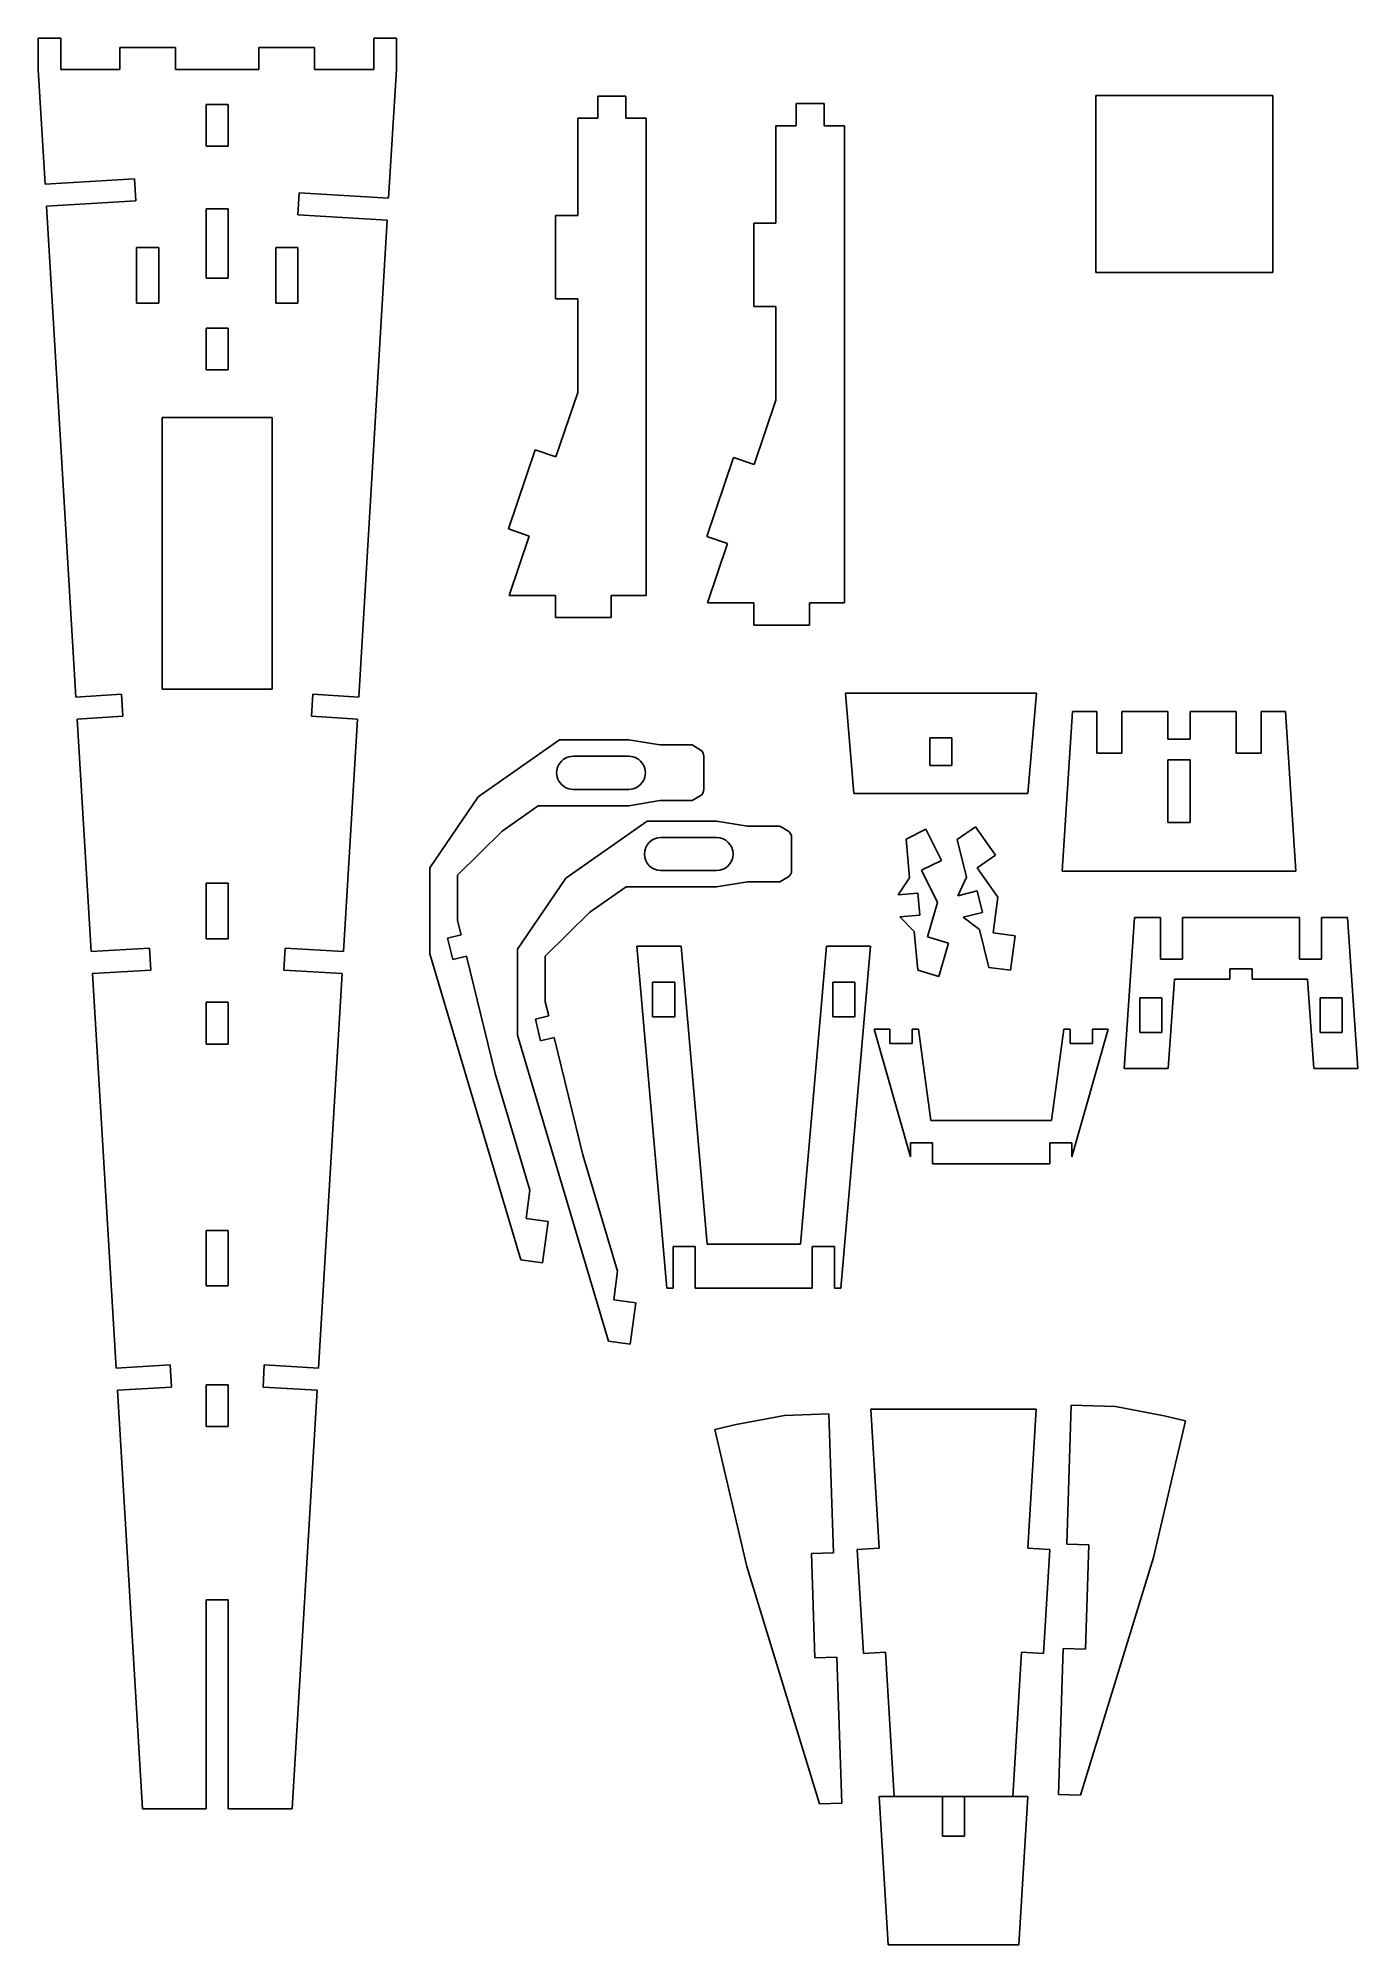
# Model space of a CAD drawing. Extents: x 16 to 205, y 19 to 293.
import ezdxf

# ---------------------------------------------------------------- set-up
doc = ezdxf.new("R2010")
doc.units = 0
doc.layers.get('0').update_dxf_attribs({"linetype": 'CONTINUOUS'})
doc.layers.add('02___PRT_ALL_AXES', color=7, linetype='CONTINUOUS')
doc.layers.add('3_ALL_SYMBOLS', color=7, linetype='CONTINUOUS')

msp = doc.modelspace()

# ---------------------------------------------------------------- linework, layer by layer
at = {"color": 7}
for points in [[(15.70104, 292.806973), (15.70104, 288.281972)], [(18.944517, 292.806973), (15.70104, 292.806973)], [(18.944517, 288.281972), (18.944517, 292.806973)], [(27.444517, 288.281972), (27.444517, 291.456972)], [(27.444517, 291.456972), (35.444517, 291.456972)], [(35.444517, 288.281972), (35.444517, 291.456972)], [(47.444516, 288.281972), (47.444516, 291.456972)], [(47.444516, 291.456972), (55.444517, 291.456972)], [(55.444517, 288.281972), (55.444517, 291.456972)], [(63.944517, 292.806973), (63.944517, 288.281972)], [(67.187995, 292.806973), (63.944517, 292.806973)], [(66.079649, 269.809574), (67.187995, 288.281972), (67.187995, 292.806973)], [(15.70104, 288.281972), (16.689829, 271.80215)], [(27.444517, 288.281972), (18.944517, 288.281972)], [(47.444516, 288.281972), (35.444517, 288.281972)], [(63.944517, 288.281972), (55.444517, 288.281972)], [(39.857017, 277.281972), (39.857017, 283.281973)], [(39.857017, 283.281973), (43.032017, 283.281973)], [(43.032017, 277.281972), (43.032017, 283.281973)], [(96.158914, 284.483773), (96.158914, 281.308773)], [(100.158914, 284.483773), (96.158914, 284.483773)], [(100.158914, 281.308773), (100.158914, 284.483773)], [(124.664538, 283.391389), (124.664538, 280.216389)], [(128.664538, 283.391389), (124.664538, 283.391389)], [(128.664538, 280.216389), (128.664538, 283.391389)], [(93.246414, 267.308773), (93.246414, 281.308773)], [(93.246414, 281.308773), (96.158914, 281.308773)], [(100.158914, 281.308773), (103.071414, 281.308773)], [(103.071414, 281.308773), (103.071414, 212.700272)], [(121.752038, 266.21639), (121.752038, 280.216389)], [(121.752038, 280.216389), (124.664538, 280.216389)], [(128.664538, 280.216389), (131.577038, 280.216389)], [(131.577038, 280.216389), (131.577038, 211.607888)], [(39.857017, 277.281972), (43.032017, 277.281972)], [(29.573169, 272.57515), (16.689829, 271.80215)], [(29.573169, 272.57515), (29.763328, 269.40585)], [(16.879987, 268.63285), (29.763328, 269.40585)], [(16.879987, 268.63285), (21.112674, 198.088064)], [(53.011217, 267.41297), (53.201372, 270.582271)], [(66.079649, 269.809574), (53.201372, 270.582271)], [(39.857017, 258.281972), (39.857017, 268.281974)], [(39.857017, 268.281974), (43.032017, 268.281974)], [(43.032017, 258.281972), (43.032017, 268.281974)], [(53.011217, 267.41297), (65.889491, 266.640273)], [(61.776359, 198.088061), (65.889491, 266.640273)], [(90.071414, 267.308773), (90.071414, 255.308772)], [(93.246414, 267.308773), (90.071414, 267.308773)], [(118.577038, 266.21639), (118.577038, 254.216388)], [(121.752038, 266.21639), (118.577038, 266.21639)], [(29.857017, 262.723955), (29.857017, 254.723954)], [(33.032017, 262.723955), (29.857017, 262.723955)], [(33.032017, 254.723954), (33.032017, 262.723955)], [(49.857017, 262.723955), (49.857017, 254.723954)], [(53.032017, 262.723955), (49.857017, 262.723955)], [(53.032017, 254.723954), (53.032017, 262.723955)], [(39.857017, 258.281972), (43.032017, 258.281972)], [(90.071414, 255.308772), (93.246414, 255.308772)], [(93.246414, 241.860474), (93.246414, 255.308772)], [(29.857017, 254.723954), (33.032017, 254.723954)], [(49.857017, 254.723954), (53.032017, 254.723954)], [(118.577038, 254.216388), (121.752038, 254.216388)], [(121.752038, 240.76809), (121.752038, 254.216388)], [(39.857017, 245.103077), (39.857017, 251.103079)], [(39.857017, 251.103079), (43.032017, 251.103079)], [(43.032017, 245.103077), (43.032017, 251.103079)], [(39.857017, 245.103077), (43.032017, 245.103077)], [(90.126597, 232.601025), (93.246414, 241.860474)], [(118.632221, 231.508641), (121.752038, 240.76809)], [(33.544518, 238.281972), (33.544518, 199.201312)], [(49.344518, 238.281972), (33.544518, 238.281972)], [(49.344518, 199.201312), (49.344518, 238.281972)], [(87.117792, 233.614793), (83.286236, 222.242933)], [(90.126597, 232.601025), (87.117792, 233.614793)], [(115.623416, 232.522406), (111.79186, 221.15055)], [(118.632221, 231.508641), (115.623416, 232.522406)], [(83.286236, 222.242933), (86.295041, 221.229166)], [(83.42137, 212.700272), (86.295041, 221.229166)], [(111.79186, 221.15055), (114.800662, 220.136782)], [(111.926997, 211.607888), (114.800662, 220.136782)], [(90.061415, 212.700272), (83.42137, 212.700272)], [(90.061415, 212.700272), (90.061415, 209.525272)], [(103.071414, 212.700272), (98.071415, 212.700272)], [(98.071415, 209.525272), (98.071415, 212.700272)], [(118.567039, 211.607888), (111.926997, 211.607888)], [(118.567039, 211.607888), (118.567039, 208.432888)], [(131.577038, 211.607888), (126.577039, 211.607888)], [(126.577039, 208.432888), (126.577039, 211.607888)], [(90.061415, 209.525272), (98.071415, 209.525272)], [(118.567039, 208.432888), (126.577039, 208.432888)], [(27.690929, 198.48276), (21.112674, 198.088064)], [(27.881087, 195.313458), (27.690929, 198.48276)], [(33.544518, 199.201312), (49.344518, 199.201312)], [(55.198083, 198.482757), (55.007925, 195.313458)], [(61.776359, 198.088061), (55.198083, 198.482757)], [(131.718558, 198.663416), (132.948305, 184.242865)], [(131.718558, 198.663416), (159.178004, 198.663416)], [(157.948257, 184.242865), (159.178004, 198.663416)], [(21.302832, 194.918765), (27.881087, 195.313458)], [(21.302832, 194.918765), (23.308502, 161.490942)], [(55.007925, 195.313458), (61.5862, 194.918762)], [(59.58052, 161.490733), (61.5862, 194.918762)], [(162.877206, 173.078168), (164.382162, 196.031144)], [(164.382162, 196.031144), (167.876914, 196.031144)], [(167.876914, 196.031144), (167.876914, 190.031144)], [(178.089413, 196.031144), (171.476916, 196.031144)], [(171.476916, 196.031144), (171.476916, 190.031144)], [(178.089413, 192.031143), (178.089413, 196.031144)], [(187.876914, 196.031144), (181.264413, 196.031144)], [(181.264413, 192.031143), (181.264413, 196.031144)], [(187.876914, 196.031144), (187.876914, 190.031144)], [(191.476915, 196.031144), (194.971667, 196.031144)], [(191.476915, 196.031144), (191.476915, 190.031144)], [(194.971667, 196.031144), (196.47662, 173.078168)], [(78.946194, 183.732777), (90.649755, 191.927697)], [(90.649755, 191.927697), (100.606406, 191.927697)], [(100.606406, 191.927697), (105.038669, 191.193886)], [(143.860782, 188.242866), (143.860782, 192.242866)], [(143.860782, 192.242866), (147.035782, 192.242866)], [(147.035782, 188.242866), (147.035782, 192.242866)], [(178.089413, 192.031143), (181.264413, 192.031143)], [(100.606406, 189.573888), (92.606405, 189.573888)], [(105.038669, 191.193886), (109.68867, 191.193886)], [(110.846393, 190.512875), (109.68867, 191.193886)], [(111.388669, 189.564747), (111.388669, 184.823027)], [(167.876914, 190.031144), (171.476916, 190.031144)], [(187.876914, 190.031144), (191.476915, 190.031144)], [(143.860782, 188.242866), (147.035782, 188.242866)], [(178.089413, 189.054655), (181.264413, 189.054655)], [(178.089413, 180.054656), (178.089413, 189.054655)], [(181.264413, 180.054656), (181.264413, 189.054655)], [(71.988223, 173.528948), (78.946194, 183.732777)], [(92.606405, 184.813885), (100.606406, 184.813885)], [(109.68867, 183.193888), (110.846393, 183.874898)], [(132.948305, 184.242865), (157.948257, 184.242865)], [(87.58927, 182.460076), (82.387654, 178.817865)], [(100.606406, 182.460076), (87.58927, 182.460076)], [(105.038669, 183.193888), (100.606406, 182.460076)], [(109.68867, 183.193888), (105.038669, 183.193888)], [(82.387654, 178.817865), (75.988223, 172.500891)], [(91.552666, 172.054616), (103.256224, 180.249536)], [(103.256224, 180.249536), (113.212874, 180.249536)], [(113.212874, 180.249536), (117.64514, 179.515725)], [(117.64514, 179.515725), (122.295138, 179.515725)], [(123.452862, 178.834711), (122.295138, 179.515725)], [(140.460648, 177.674369), (143.308928, 179.077197)], [(143.308928, 179.077197), (145.518104, 174.591715)], [(147.809543, 177.622355), (150.41035, 179.443462)], [(150.41035, 179.443462), (153.278233, 175.347701)], [(178.089413, 180.054656), (181.264413, 180.054656)], [(113.212874, 177.895724), (105.212876, 177.895724)], [(123.99514, 177.886583), (123.99514, 173.144866)], [(140.951354, 172.086194), (140.460648, 177.674369)], [(149.147383, 172.174543), (147.809543, 177.622355)], [(71.988223, 161.178584), (71.988223, 173.528948)], [(105.212876, 173.135725), (113.212874, 173.135725)], [(145.518104, 174.591715), (142.669824, 173.188887)], [(142.669824, 173.188887), (144.949695, 168.559872)], [(153.278233, 175.347701), (150.677426, 173.526594)], [(150.677426, 173.526594), (153.637079, 169.299771)], [(196.47662, 173.078168), (162.877206, 173.078168)], [(39.857017, 171.314045), (43.032017, 171.314045)], [(39.857017, 163.314047), (39.857017, 171.314045)], [(43.032017, 163.314047), (43.032017, 171.314045)], [(75.988223, 172.500891), (75.988223, 165.970879)], [(84.594694, 161.850787), (91.552666, 172.054616)], [(100.195738, 170.781912), (94.994123, 167.139702)], [(117.64514, 171.515724), (113.212874, 170.781912), (100.195738, 170.781912)], [(122.295138, 171.515724), (117.64514, 171.515724)], [(122.295138, 171.515724), (123.452862, 172.196737)], [(139.287448, 169.656269), (140.951354, 172.086194)], [(147.873833, 169.519134), (149.147383, 172.174543)], [(147.873833, 169.519134), (150.661105, 170.203616)], [(150.661105, 170.203616), (151.418304, 167.120229)], [(139.287448, 169.656269), (142.146531, 169.907331)], [(142.146531, 169.907331), (142.424266, 166.7445)], [(144.949695, 168.559872), (143.511456, 163.604363)], [(153.637079, 169.299771), (152.972016, 164.182809)], [(75.988223, 165.970879), (76.493695, 163.912558)], [(94.994123, 167.139702), (88.594695, 160.82273)], [(139.565182, 166.493441), (142.424266, 166.7445)], [(141.627109, 164.390685), (139.565182, 166.493441)], [(148.631032, 166.435749), (151.418304, 167.120229)], [(150.989733, 164.672326), (148.631032, 166.435749)], [(152.327573, 159.224514), (150.989733, 164.672326)], [(173.287013, 166.409469), (171.78206, 144.688165)], [(176.994267, 166.409469), (173.287013, 166.409469)], [(176.994267, 160.409469), (176.994267, 166.409469)], [(196.994266, 166.409469), (180.169267, 166.409469)], [(180.169267, 160.409469), (180.169267, 166.409469)], [(196.994266, 160.409469), (196.994266, 166.409469)], [(203.876521, 166.409469), (200.169266, 166.409469)], [(200.169266, 160.409469), (200.169266, 166.409469)], [(205.381473, 144.688165), (203.876521, 166.409469)], [(31.684036, 161.993473), (23.308502, 161.490942)], [(31.684036, 161.993473), (31.874192, 158.824174)], [(39.857017, 163.314047), (43.032017, 163.314047)], [(51.014805, 158.823965), (51.204963, 161.993267)], [(59.58052, 161.490733), (51.204963, 161.993267)], [(76.493695, 163.912558), (74.557563, 163.437096)], [(74.557563, 163.437096), (75.314762, 160.353711)], [(97.666663, 105.483606), (84.594694, 149.500421), (84.594694, 161.850787)], [(106.056551, 113.087585), (101.75682, 162.276463)], [(101.75682, 162.276463), (108.10682, 162.276463)], [(108.10682, 162.276463), (111.85148, 119.437585)], [(125.26157, 119.437585), (129.006233, 162.276463)], [(129.006233, 162.276463), (135.356233, 162.276463)], [(135.356233, 162.276463), (131.056501, 113.087585)], [(142.117815, 158.802513), (141.627109, 164.390685)], [(143.511456, 163.604363), (146.56063, 162.719399)], [(146.56063, 162.719399), (145.166989, 157.917549)], [(152.972016, 164.182809), (156.120533, 163.773589)], [(156.120533, 163.773589), (155.476092, 158.815292)], [(85.060195, 117.16177), (71.988223, 161.178584)], [(77.250894, 160.829173), (75.314762, 160.353711)], [(77.250894, 160.829173), (81.393817, 143.958798)], [(88.594695, 160.82273), (88.594695, 154.292718)], [(155.476092, 158.815292), (152.327573, 159.224514)], [(180.169267, 160.409469), (176.994267, 160.409469)], [(190.169267, 159.019469), (186.994267, 159.019469)], [(186.994267, 159.019469), (186.994267, 157.519469)], [(190.169267, 157.519469), (190.169267, 159.019469)], [(200.169266, 160.409469), (196.994266, 160.409469)], [(23.49866, 158.32164), (31.874192, 158.824174)], [(23.49866, 158.32164), (26.902042, 101.5986)], [(51.014805, 158.823965), (59.390362, 158.321431)], [(55.986982, 101.598442), (59.390362, 158.321431)], [(104.015026, 157.116464), (104.015026, 152.116463)], [(107.190026, 157.116464), (104.015026, 157.116464)], [(107.190026, 157.116464), (107.190026, 152.116463)], [(133.098026, 157.116464), (129.923026, 157.116464)], [(129.923026, 157.116464), (129.923026, 152.116463)], [(133.098026, 157.116464), (133.098026, 152.116463)], [(145.166989, 157.917549), (142.117815, 158.802513)], [(179.021074, 157.519469), (178.13206, 144.688165)], [(186.994267, 157.519469), (179.021074, 157.519469)], [(198.142459, 157.519469), (190.169267, 157.519469)], [(199.031473, 144.688165), (198.142459, 157.519469)], [(39.857017, 154.201312), (43.032017, 154.201312)], [(39.857017, 148.201312), (39.857017, 154.201312)], [(43.032017, 148.201312), (43.032017, 154.201312)], [(88.594695, 154.292718), (89.100163, 152.234398)], [(177.215267, 154.848165), (174.040267, 154.848165)], [(174.040267, 149.848164), (174.040267, 154.848165)], [(177.215267, 149.848164), (177.215267, 154.848165)], [(203.123267, 154.848165), (199.948267, 154.848165)], [(199.948267, 149.848164), (199.948267, 154.848165)], [(203.123267, 149.848164), (203.123267, 154.848165)], [(89.100163, 152.234398), (87.164034, 151.758935)], [(87.164034, 151.758935), (87.921234, 148.675547)], [(107.190026, 152.116463), (104.015026, 152.116463)], [(133.098026, 152.116463), (129.923026, 152.116463)], [(39.857017, 148.201312), (43.032017, 148.201312)], [(89.857363, 149.15101), (87.921234, 148.675547)], [(89.857363, 149.15101), (94.000289, 132.280635)], [(135.877323, 150.347511), (138.135529, 150.347511)], [(141.08953, 132.005166), (135.877323, 150.347511)], [(138.135529, 150.347511), (138.135529, 148.288798)], [(138.135529, 148.288798), (141.310529, 148.288798)], [(141.310529, 150.347511), (142.227323, 150.347511)], [(141.310529, 148.288798), (141.310529, 150.347511)], [(142.227323, 150.347511), (144.023472, 137.231586)], [(161.327493, 137.209002), (163.126736, 150.347511)], [(163.126736, 150.347511), (164.043529, 150.347511)], [(164.043529, 150.347511), (164.043529, 148.288798)], [(164.043529, 148.288798), (167.218529, 148.288798)], [(169.476736, 150.347511), (164.264529, 132.005166)], [(167.218529, 150.347511), (169.476736, 150.347511)], [(167.218529, 148.288798), (167.218529, 150.347511)], [(177.215267, 149.848164), (174.040267, 149.848164)], [(203.123267, 149.848164), (199.948267, 149.848164)], [(81.393817, 143.958798), (86.366683, 127.213831)], [(171.78206, 144.688165), (178.13206, 144.688165)], [(199.031473, 144.688165), (205.381473, 144.688165)], [(144.023472, 137.231586), (161.327493, 137.209008)], [(94.000289, 132.280635), (98.973155, 115.53567)], [(144.26453, 134.009308), (141.08953, 134.005159)], [(141.08953, 134.005165), (141.08953, 132.005166)], [(144.26453, 130.971335), (144.26453, 134.009308)], [(164.264529, 134.005165), (161.089529, 134.009313)], [(161.089529, 134.009308), (161.089529, 130.971335)], [(164.264529, 132.005166), (164.264529, 134.005165)], [(161.089529, 130.971335), (144.26453, 130.971335)], [(86.366683, 127.213831), (85.833523, 123.111726)], [(39.857017, 121.420958), (43.032017, 121.420958)], [(39.857017, 113.42096), (39.857017, 121.420958)], [(43.032017, 113.42096), (43.032017, 121.420958)], [(85.833523, 123.111726), (88.982042, 122.702503)], [(88.982042, 122.702503), (88.208711, 116.752551)], [(111.85148, 119.437585), (125.26157, 119.437585)], [(85.060195, 117.16177), (88.208711, 116.752551)], [(98.973155, 115.53567), (98.439994, 111.433562)], [(39.857017, 113.42096), (43.032017, 113.42096)], [(98.439994, 111.433562), (101.588511, 111.024343)], [(101.588511, 111.024343), (100.815182, 105.074387)], [(97.666663, 105.483606), (100.815182, 105.074387)], [(26.902042, 101.5986), (34.678662, 102.065195)], [(34.678662, 102.065195), (34.868821, 98.895896)], [(48.02019, 98.895738), (48.210349, 102.06504)], [(55.986982, 101.598442), (48.210349, 102.06504)], [(27.0922, 98.429298), (34.868821, 98.895896)], [(39.857017, 99.201314), (43.032017, 99.201314)], [(39.857017, 93.201312), (39.857017, 99.201314)], [(43.032017, 93.201312), (43.032017, 99.201314)], [(55.796823, 98.42914), (48.02019, 98.895738)], [(27.0922, 98.429298), (30.701039, 38.281974)], [(52.187994, 38.281974), (55.796823, 98.42914)], [(164.182052, 96.297067), (163.531999, 76.307634)], [(164.182052, 96.297067), (170.559016, 96.08969), (177.524455, 94.780027)], [(39.857017, 93.201312), (43.032017, 93.201312)], [(116.016281, 93.515129), (112.938252, 92.793072)], [(122.981325, 94.826912), (116.016281, 93.515129)], [(129.358221, 95.036231), (122.981325, 94.826912)], [(129.358221, 95.036231), (130.014356, 75.046995)], [(135.377044, 95.703509), (159.138665, 95.703509)], [(136.585452, 75.740048), (135.377044, 95.703509)], [(159.138665, 95.703509), (157.930257, 75.740048)], [(180.602704, 94.058904), (175.991229, 74.373952), (165.535396, 40.228856)], [(177.524455, 94.780027), (180.602704, 94.058904)], [(112.938252, 92.793072), (117.555713, 73.109523)], [(130.014356, 75.046995), (126.841064, 74.942833)], [(127.333166, 59.950909), (126.841064, 74.942833)], [(133.416252, 75.548213), (136.585452, 75.740048)], [(134.322558, 60.575619), (133.416252, 75.548213)], [(157.930257, 75.740048), (161.099458, 75.548213)], [(161.099458, 75.548213), (160.193152, 60.575619)], [(163.531999, 76.307634), (166.70532, 76.204439)], [(166.217781, 61.212363), (166.70532, 76.204439)], [(117.555713, 73.109523), (128.021929, 38.967608)], [(39.857017, 68.281973), (43.032017, 68.281973)], [(39.857017, 38.281974), (39.857017, 68.281973)], [(43.032017, 38.281974), (43.032017, 68.281973)], [(137.491758, 60.767454), (134.322558, 60.575619)], [(138.746656, 40.035917), (137.491758, 60.767454)], [(157.023951, 60.767454), (155.769053, 40.035917)], [(160.193152, 60.575619), (157.023951, 60.767454)], [(163.044457, 61.31556), (162.362075, 40.332053)], [(163.044457, 61.31556), (166.217781, 61.212363)], [(130.506456, 60.055069), (127.333166, 59.950909)], [(130.506456, 60.055069), (131.195219, 39.07177)], [(131.195219, 39.07177), (128.021929, 38.967608)], [(157.93873, 40.035917), (136.57698, 40.035917)], [(137.875233, 18.705178), (136.57698, 40.035917)], [(145.670355, 34.348719), (145.670355, 40.035917)], [(148.845355, 34.348719), (148.845355, 40.035917)], [(157.93873, 40.035917), (156.640476, 18.705178)], [(162.362075, 40.332053), (165.535396, 40.228856)], [(30.701039, 38.281974), (39.857017, 38.281974)], [(43.032017, 38.281974), (52.187994, 38.281974)], [(145.670355, 34.348719), (148.845355, 34.348719)], [(156.640476, 18.705178), (137.875233, 18.705178)]]:
    msp.add_lwpolyline(points, dxfattribs=at)
for points in [[(92.606405, 189.573888), (91.756112, 189.573888), (90.970409, 189.120262), (90.545263, 188.383887)], [(102.667547, 188.383887), (102.242401, 189.120262), (101.456698, 189.573888), (100.606406, 189.573888)], [(111.388669, 189.564747), (111.38867, 189.954547), (111.182375, 190.315238), (110.846393, 190.512875)], [(90.545263, 188.383887), (90.120117, 187.647512), (90.120117, 186.740261), (90.545263, 186.003886)], [(102.667547, 186.003886), (103.092693, 186.740261), (103.092693, 187.647512), (102.667547, 188.383887)], [(90.545263, 186.003886), (90.970409, 185.267511), (91.756112, 184.813885), (92.606405, 184.813885)], [(100.606406, 184.813885), (101.456698, 184.813885), (102.242401, 185.267511), (102.667547, 186.003886)], [(110.846393, 183.874898), (111.182375, 184.072536), (111.38867, 184.433226), (111.388669, 184.823027)], [(123.99514, 177.886583), (123.995141, 178.276384), (123.788845, 178.637075), (123.452862, 178.834711)], [(105.212876, 177.895724), (103.898891, 177.895084), (102.834035, 176.829709), (102.834035, 175.515724)], [(102.834035, 175.515724), (102.834035, 174.201739), (103.898891, 173.136365), (105.212876, 173.135725)], [(115.591715, 175.515724), (115.591715, 176.829709), (114.526859, 177.895084), (113.212874, 177.895724)], [(113.212874, 173.135725), (114.526859, 173.136365), (115.591715, 174.201739), (115.591715, 175.515724)], [(123.452862, 172.196737), (123.788845, 172.394374), (123.995141, 172.755065), (123.99514, 173.144866)]]:
    msp.add_open_spline(points, degree=3, dxfattribs=at)
at = {"layer": '02___PRT_ALL_AXES', "color": 7}
for points in [[(106.969027, 119.087584), (110.144027, 119.087584)], [(106.969027, 113.087585), (106.969027, 119.087584)], [(110.144027, 113.087585), (110.144027, 119.087584)], [(126.969026, 119.087584), (130.144026, 119.087584)], [(126.969026, 113.087585), (126.969026, 119.087584)], [(130.144026, 113.087585), (130.144026, 119.087584)], [(106.969027, 113.087585), (106.056551, 113.087585)], [(126.969026, 113.087585), (110.144027, 113.087585)], [(131.056501, 113.087585), (130.144026, 113.087585)]]:
    msp.add_lwpolyline(points, dxfattribs=at)
at = {"layer": '3_ALL_SYMBOLS', "color": 7}
msp.add_lwpolyline([(167.741614, 284.537821), (193.141614, 284.537821), (193.141614, 259.137821), (167.741614, 259.137821), (167.741614, 284.537821)], close=True, dxfattribs=at)

doc.saveas('drawing.dxf')
